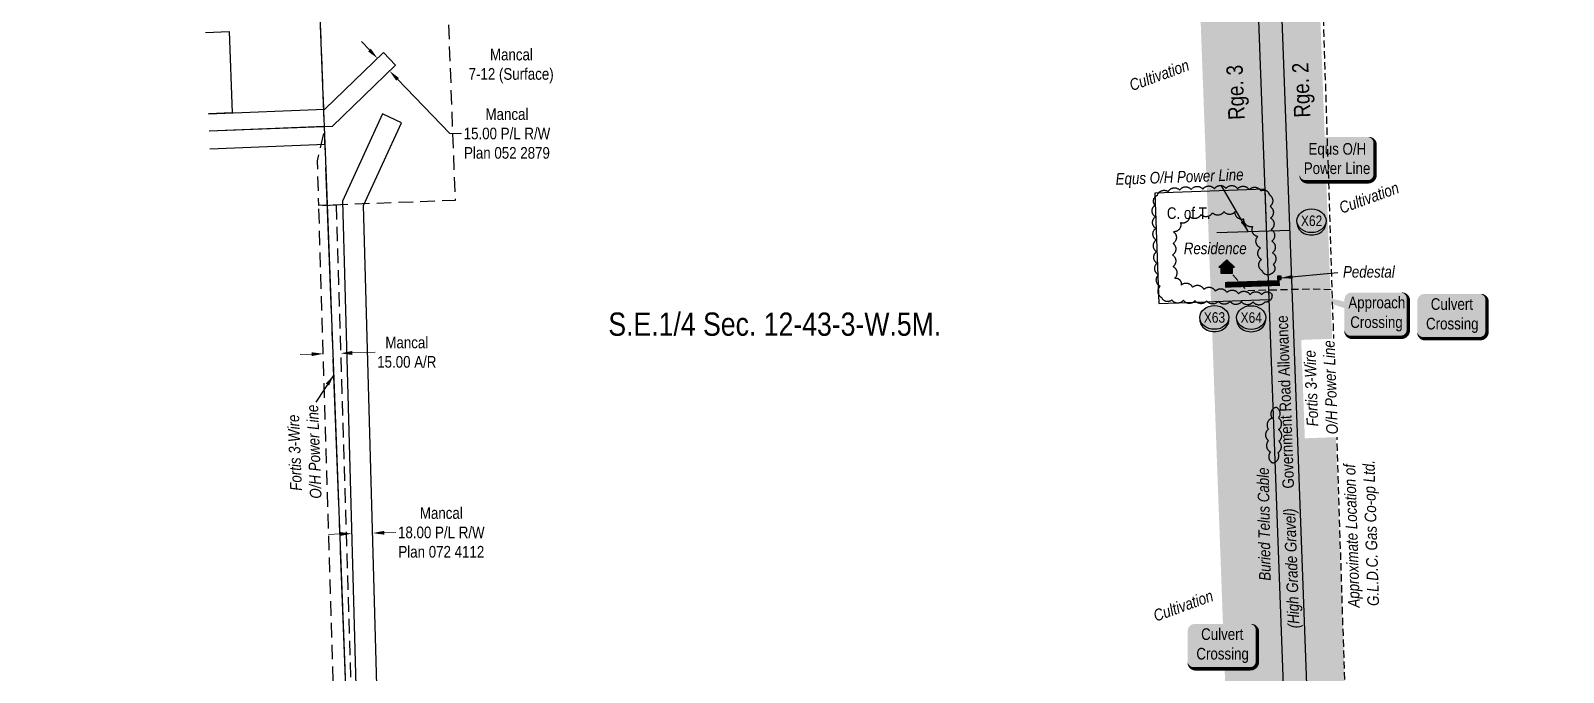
# Model space of a CAD drawing. Extents: x 665644 to 688844, y 5825051 to 5844826.
# Drawn here: x 681964 to 683283, y 5840652 to 5841204 of the extents above; entities that cross this region are included whole.
import ezdxf
from ezdxf.enums import TextEntityAlignment as Align

# ---------------------------------------------------------------- set-up
doc = ezdxf.new("R2010")
doc.units = 0
doc.header["$LTSCALE"] = 5
doc.header["$PDSIZE"] = 0.5
for name, pattern in [('0', [1, 1, 0]), ('foc-ACCESSROAD', [3.75, 2.5, -1.25]), ('foc-QUARTERLINE', [33, 25, -3, 2, -3]), ('UG_PIPE', [1.875, 1.25, -0.625])]:
    doc.linetypes.add(name, pattern=pattern)
doc.layers.get('Defpoints').update_dxf_attribs({"color": 9})
for name, color, linetype in [('AS-PIPE-UG', 44, 'UG_PIPE'), ('AS-POWER', 104, 'foc-POWER'), ('AS-POWER-T', 104, 'Continuous'), ('AS-RESIDENCE', 14, 'Continuous'), ('AS-ROADS', 254, 'Continuous'), ('AS-TELEPHONE', 224, 'foc-TEL'), ('AS-TELEPHONE-T', 224, 'Continuous'), ('AS-TELUS', 224, 'foc-TEL'), ('C-SYMBOL', 7, 'Continuous'), ('CG-NOTES', 7, 'Continuous'), ('D-TXT', 6, 'Continuous'), ('F-AR', 190, 'foc-ACCESSROAD'), ('F-RW', 190, 'Continuous'), ('F-WS', 190, 'foc-ACCESSROAD'), ('L-ROAD-T', 7, 'Continuous'), ('L-SEC', 7, 'Continuous'), ('L-SECQ', 8, 'foc-QUARTERLINE'), ('L-TITLEDB', 4, 'Continuous'), ('L-TITLEDB-T', 4, 'Continuous'), ('P-BUFFER-H 30m', 51, 'Continuous'), ('P-CROSSINGS', 250, 'Continuous'), ('T-BUSH', 110, '0')]:
    doc.layers.add(name, color=color, linetype=linetype)
for name, color, linetype, lineweight in [('F-AR-T', 190, 'Continuous', 9), ('F-RW-T', 190, 'Continuous', 9), ('F-WS-T', 190, 'Continuous', 9), ('T-TEXT', 48, 'Continuous', 18)]:
    doc.layers.add(name, color=color, linetype=linetype, lineweight=lineweight)
doc.layers.add('P-PROPOSED-WL4', color=7, linetype='Continuous', true_color=0x5b5bc8)
doc.styles.add('175L', font='ARIALN.TTF', dxfattribs={"height": 20})
doc.styles.add('80', font='ARIALN.TTF', dxfattribs={"height": 10})
doc.styles.add('80CG', font='ARIALN.TTF', dxfattribs={"height": 10})
doc.styles.add('80L', font='ARIALN.TTF', dxfattribs={"height": 10})
doc.styles.add('80LS', font='ARIALNI.TTF', dxfattribs={"height": 10})
doc.styles.add('Crossing', font='ARIALN.TTF', dxfattribs={"height": 10})
doc.styles.add('foc-LtypeFont', font='ARIALN.TTF', dxfattribs={"height": 7.35})
doc.linetypes.add('foc-POWER', pattern='A,6,-1,["P",foc-LtypeFont,S=0.2,R=0,X=-0.625,Y=-0.75],-1.24,4', length=12.24)
doc.linetypes.add('foc-POWER-NOLINE', pattern='A,0,-4,["P",foc-LtypeFont,S=0.2,R=0,X=-0.625,Y=-0.75],-8.24', length=12.24)
doc.linetypes.add('foc-TEL', pattern='A,2,-1,["T",foc-LtypeFont,S=0.2,R=0,X=-0.425,Y=-0.75],-1.24,8', length=12.24)
doc.linetypes.add('foc-TEL-NOLINE', pattern='A,0,-2,["T",foc-LtypeFont,S=0.2,R=0,X=-0.425,Y=-0.75],-10.24', length=12.24)
doc.dimstyles.new('Compass 5 000', dxfattribs={"dimscale": 5, "dimtxt": 9, "dimasz": 2, "dimexe": 0.2, "dimexo": 0.0625, "dimgap": 0.5, "dimtad": 0, "dimtih": 1, "dimtoh": 1, "dimzin": 0, "dimdsep": 46, "dimtxsty": '80CG', "dimcen": 0.1, "dimse1": 1, "dimse2": 1, "dimclrd": 256, "dimclrt": 256, "dimaunit": 1, "dimadec": 4, "dimazin": 0, "dimtfac": 0.06, "dimtofl": 0, "dimtmove": 0, "dimatfit": 1, "dimfxl": 0.2, "dimtolj": 1, "dimtzin": 0, "dimlwd": -1, "dimarcsym": 0})

# ---------------------------------------------------------------- blocks, each defined once
blk = doc.blocks.new('*U1138')
h = blk.add_hatch(color=59)
edge = h.paths.add_edge_path()
edge.add_line((-21.5, -20), (21.5, -20))
edge.add_arc((21.5, -14), 6, 270, 360)
edge.add_line((27.5, -14), (27.5, 12.5))
edge.add_arc((21.5, 12.5), 6, 0, 90)
edge.add_line((21.5, 18.5), (-21.5, 18.5))
edge.add_arc((-21.5, 12.5), 6, 90, 180)
edge.add_line((-27.5, 12.5), (-27.5, -14))
edge.add_arc((-21.5, -14), 6, 180, 270)
at = {"color": 1, "flags": 128}
blk.add_lwpolyline([(-91.2, 26.3, 0, 7.5, 0), (0, 0, 0, 0, 0)], format="xyseb", dxfattribs=at)
blk.add_lwpolyline([(-21.5, -20, 3, 3, 0), (21.5, -20, 3, 3, 0.414214), (27.5, -14, 3, 3, 0), (27.5, 12.5, 3, 0, 0.414214), (21.5, 18.5, 0, 0, 0), (-21.5, 18.5, 0, 0, 0.414214), (-27.5, 12.5, 0, 0, 0), (-27.5, -14, 0, 3, 0.414214)], format="xyseb", close=True, dxfattribs=at)
at = {"color": 1, "style": '80'}
blk.add_attdef('ENTER_TEXT_001', (-36, -5), '', height=10, dxfattribs=at)
blk = doc.blocks.new('*U385')
h = blk.add_hatch(color=254)
edge = h.paths.add_edge_path()
edge.add_line((-24, -20), (24, -20))
edge.add_arc((24, -14), 6, 270, 360)
edge.add_line((30, -14), (30, 12.5))
edge.add_arc((24, 12.5), 6, 0, 90)
edge.add_line((24, 18.5), (-24, 18.5))
edge.add_arc((-24, 12.5), 6, 90, 180)
edge.add_line((-30, 12.5), (-30, -14))
edge.add_arc((-24, -14), 6, 180, 270)
at = {"color": 160, "flags": 128}
blk.add_lwpolyline([(-24, -20, 3, 3, 0), (24, -20, 3, 3, 0.414214), (30, -14, 3, 3, 0), (30, 12.5, 3, 0, 0.414214), (24, 18.5, 0, 0, 0), (-24, 18.5, 0, 0, 0.414214), (-30, 12.5, 0, 0, 0), (-30, -14, 0, 3, 0.414214)], format="xyseb", close=True, dxfattribs=at)
at = {"color": 160, "style": '80'}
blk.add_attdef('ENTER_TEXT_001', (-26.8, -4.9), '', height=10, dxfattribs=at)
blk = doc.blocks.new('*D1413')
at = {"layer": 'Defpoints', "color": 0, "transparency": 16777216}
for p in [(682215.8, 5840928.6), (682230.8, 5840929), (682230.9, 5840926.2)]:
    blk.add_point(p, dxfattribs=at)
at = {"layer": 'F-AR-T', "transparency": 16777216}
for p, q in [((682205.9, 5840925.5), (682195.9, 5840925.1)), ((682240.9, 5840926.5), (682260.5, 5840927.1))]:
    blk.add_line(p, q, dxfattribs=at)
for points in [[(682205.9, 5840927.1), (682206, 5840923.8), (682215.9, 5840925.8)], [(682240.8, 5840928.2), (682240.9, 5840924.8), (682230.9, 5840926.2)]]:
    blk.add_solid(points, dxfattribs=at)
at = {"layer": 'F-AR-T', "transparency": 16777216, "insert": (682287.8, 5840927.1), "char_height": 10, "attachment_point": 5, "style": '80CG'}
blk.add_mtext('\\A1;Mancal\\P15.00 A/R', dxfattribs=at)
blk = doc.blocks.new('*D1422')
at = {"layer": 'Defpoints', "color": 0, "transparency": 16777216}
for p in [(682240.3, 5840772.2), (682258.3, 5840772.7), (682258.4, 5840771.6)]:
    blk.add_point(p, dxfattribs=at)
at = {"layer": 'F-RW-T', "transparency": 16777216}
for p, q in [((682230.4, 5840770.8), (682220.4, 5840770.5)), ((682268.4, 5840771.8), (682278.4, 5840772.1))]:
    blk.add_line(p, q, dxfattribs=at)
for points in [[(682230.3, 5840772.5), (682230.4, 5840769.1), (682240.4, 5840771.1)], [(682268.3, 5840773.5), (682268.4, 5840770.2), (682258.4, 5840771.6)]]:
    blk.add_solid(points, dxfattribs=at)
at = {"layer": 'F-RW-T', "transparency": 16777216, "insert": (682317.5, 5840772.1), "char_height": 10, "attachment_point": 5, "style": '80CG'}
blk.add_mtext('\\A1;Mancal\\P18.00 P/L R/W\\PPlan 072 4112', dxfattribs=at)
blk = doc.blocks.new('*D1423')
at = {"layer": 'Defpoints', "color": 0, "transparency": 16777216}
for p in [(682251.7, 5841169.4), (682262.1, 5841158.7), (682272.9, 5841169.1)]:
    blk.add_point(p, dxfattribs=at)
at = {"layer": 'F-RW-T', "transparency": 16777216}
for p, q in [((682255.6, 5841187.1), (682248.7, 5841194.3)), ((682279.9, 5841161.9), (682324.9, 5841115.2)), ((682324.9, 5841115.2), (682334.9, 5841115.2))]:
    blk.add_line(p, q, dxfattribs=at)
for points in [[(682256.8, 5841188.2), (682254.4, 5841185.9), (682262.6, 5841179.9)], [(682281.1, 5841163), (682278.7, 5841160.7), (682272.9, 5841169.1)]]:
    blk.add_solid(points, dxfattribs=at)
at = {"layer": 'F-RW-T', "transparency": 16777216, "insert": (682374, 5841115.2), "char_height": 10, "attachment_point": 5, "style": '80CG'}
blk.add_mtext('\\A1;Mancal\\P15.00 P/L R/W\\PPlan 052 2879', dxfattribs=at)
blk = doc.blocks.new('*U2487')
h = blk.add_hatch(color=255)
edge = h.paths.add_edge_path()
edge.add_line((-26.5, -20), (26.5, -20))
edge.add_arc((26.5, -14), 6, 270, 360)
edge.add_line((32.5, -14), (32.5, 12.5))
edge.add_arc((26.5, 12.5), 6, 0, 90)
edge.add_line((26.5, 18.5), (-26.5, 18.5))
edge.add_arc((-26.5, 12.5), 6, 90, 180)
edge.add_line((-32.5, 12.5), (-32.5, -14))
edge.add_arc((-26.5, -14), 6, 180, 270)
at = {"color": 104, "flags": 128}
blk.add_lwpolyline([(-26.5, -20, 3, 3, 0), (26.5, -20, 3, 3, 0.414214), (32.5, -14, 3, 3, 0), (32.5, 12.5, 3, 0, 0.414214), (26.5, 18.5, 0, 0, 0), (-26.5, 18.5, 0, 0, 0.414214), (-32.5, 12.5, 0, 0, 0), (-32.5, -14, 0, 3, 0.414214)], format="xyseb", close=True, dxfattribs=at)
blk.add_lwpolyline([(-59.8, -62.4, 0, 7.5, 0), (0, 0, 0, 0, 0)], format="xyseb", dxfattribs=at)
at = {"color": 104, "style": '80'}
blk.add_attdef('ENTER_TEXT_001', (-26.8, -4.9), '', height=10, dxfattribs=at)
blk = doc.blocks.new('res_occ')
for points in [[(0.1, 0.89), (-1.26, -0.37), (1.46, -0.37)], [(-0.9, -1.43), (1.1, -1.43), (1.1, -0.37), (-0.9, -0.37)]]:
    blk.add_hatch(color=14).paths.add_polyline_path(points)
at = {"color": 14}
for points in [[(0.1, 0.89), (-1.26, -0.37), (1.46, -0.37)], [(-0.9, -1.43), (1.1, -1.43), (1.1, -0.37), (-0.9, -0.37)]]:
    blk.add_lwpolyline(points, close=True, dxfattribs=at)
blk = doc.blocks.new('xing2')
h = blk.add_hatch(color=50)
h.dxf.hatch_style = 1
edge = h.paths.add_edge_path()
edge.add_ellipse((0, 0), major_axis=(-12.5, 0), ratio=0.816297, start_angle=0, end_angle=360)
h = blk.add_hatch(color=250)
h.dxf.hatch_style = 1
edge = h.paths.add_edge_path()
edge.add_ellipse((0, -2), major_axis=(-12.5, 0), ratio=0.816297, start_angle=0, end_angle=180)
edge.add_line((12.5, -2), (12.5, 0))
edge.add_ellipse((0, 0), major_axis=(-12.5, 0), ratio=0.816297, start_angle=0, end_angle=180, ccw=False)
edge.add_line((-12.5, 0), (-12.5, -2))
at = {"color": 250}
blk.add_ellipse((0, 0), major_axis=(-12.5, 0), ratio=0.816297, dxfattribs=at)
blk.add_ellipse((0, -2), major_axis=(-12.5, 0), ratio=0.816297, start_param=0, end_param=3.141593, dxfattribs=at)
at = {"color": 250, "style": 'Crossing'}
blk.add_attdef('CROSSING', text='', height=9, dxfattribs=at).set_placement((0.1, 0), align=Align.MIDDLE_CENTER)
at = {"color": 250, "style": 'Crossing', "flags": 1}
for tag, p in [('OWNER', (0.1, -12.5)), ('DESCRIPTION', (0.1, -25.8)), ('LOCATION', (0.1, -39.3)), ('DWG_REF', (0.1, -52.8))]:
    blk.add_attdef(tag, text='', height=9, dxfattribs=at).set_placement(p, align=Align.MIDDLE_CENTER)

msp = doc.modelspace()

# ---------------------------------------------------------------- hatches: boundary and pattern name
at = {"layer": 'AS-TELUS'}
h = msp.add_hatch(color=256, dxfattribs=at)
h.dxf.hatch_style = 1
h.paths.add_polyline_path([(683040.217, 5840992.561), (683037.217, 5840992.561), (683037.217, 5840989.561), (683040.217, 5840989.561)])
at = {"layer": 'P-BUFFER-H 30m'}
h = msp.add_hatch(color=256, dxfattribs=at)
h.dxf.hatch_style = 1
edge = h.paths.add_edge_path()
edge.add_line((677193.269, 5828855.566), (677090.336, 5828851.801))
edge.add_line((677090.336, 5828851.801), (677088.023, 5828904.381))
edge.add_arc((677137.974, 5828906.578), 50, 92.094528, 182.519115, ccw=False)
edge.add_line((677136.147, 5828956.545), (677941.688, 5828986.006))
edge.add_line((677941.688, 5828986.006), (678734.42, 5829015.192))
edge.add_line((678734.42, 5829015.192), (678774.367, 5829016.654))
edge.add_line((678774.367, 5829016.654), (678795.396, 5829017.452))
edge.add_arc((678838.014, 5828991.303), 50, 92.178655, 148.468111, ccw=False)
edge.add_line((678836.113, 5829041.267), (679095.938, 5829051.152))
edge.add_line((679095.938, 5829051.152), (679103.036, 5829053.873))
edge.add_arc((679120.935, 5829007.187), 50, 92.18666, 110.977343, ccw=False)
edge.add_line((679119.028, 5829057.15), (679561.069, 5829074.029))
edge.add_arc((679566.877, 5829024.367), 50, 92.195397, 96.670962, ccw=False)
edge.add_line((679564.962, 5829074.33), (680316.8, 5829103.153))
edge.add_line((680316.8, 5829103.153), (680289.023, 5829852.071))
edge.add_line((680289.023, 5829852.071), (680264.048, 5830522.758))
edge.add_arc((680314.013, 5830524.619), 50, 133.261285, 182.132573, ccw=False)
edge.add_line((680279.747, 5830561.031), (680276.19, 5830656.553))
edge.add_line((680276.19, 5830656.553), (680246.206, 5831460.205))
edge.add_line((680246.206, 5831460.205), (680215.344, 5832284.366))
edge.add_arc((680265.309, 5832286.237), 50, 92.148626, 182.144523, ccw=False)
edge.add_line((680263.435, 5832336.202), (681068.877, 5832366.421))
edge.add_line((681068.877, 5832366.421), (681821.394, 5832394.722))
edge.add_line((681821.394, 5832394.722), (681805.592, 5832816.244))
edge.add_arc((681855.557, 5832818.117), 50, 143.113192, 182.146882, ccw=False)
edge.add_line((681815.566, 5832848.129), (681834.727, 5832873.661))
edge.add_arc((681874.718, 5832843.649), 50, 2.145927, 143.113192, ccw=False)
edge.add_line((681924.683, 5832845.521), (681941.407, 5832399.199))
edge.add_line((681941.407, 5832399.199), (682694.704, 5832426.991))
edge.add_line((682694.704, 5832426.991), (683448.053, 5832454.846))
edge.add_line((683448.053, 5832454.846), (683412.213, 5833411.237))
edge.add_arc((683462.178, 5833413.109), 50, 133.565482, 182.146115, ccw=False)
edge.add_line((683427.719, 5833449.338), (683406.04, 5834013.774))
edge.add_line((683406.04, 5834013.774), (683375.91, 5834817.728))
edge.add_line((683375.91, 5834817.728), (683346.274, 5835616.304))
edge.add_line((683346.274, 5835616.304), (683345.971, 5835624.47))
edge.add_arc((683395.936, 5835626.324), 50, 171.348033, 182.125311, ccw=False)
edge.add_arc((683395.097, 5835645.629), 50, 182.142372, 193.631033, ccw=False)
edge.add_line((683345.132, 5835643.76), (683345.021, 5835646.731))
edge.add_line((683345.021, 5835646.731), (683335.11, 5835911.648))
edge.add_arc((683366.567, 5835950.513), 50, 182.141669, 231.014692, ccw=False)
edge.add_line((683316.601, 5835948.644), (683298.039, 5836445.008))
edge.add_line((683298.039, 5836445.008), (683267.917, 5837249.164))
edge.add_line((683267.917, 5837249.164), (683237.717, 5838052.934))
edge.add_line((683237.717, 5838052.934), (683209.07, 5838812.752))
edge.add_line((683209.07, 5838812.752), (683139.449, 5838810.244))
edge.add_arc((683137.649, 5838860.212), 50, 205.68511, 272.063103, ccw=False)
edge.add_arc((683124.628, 5838876.927), 50, 182.119792, 230.149866, ccw=False)
edge.add_line((683074.663, 5838875.077), (683017.909, 5840408.349))
edge.add_arc((683049.4, 5840447.187), 50, 182.145622, 230.963518, ccw=False)
edge.add_line((682999.435, 5840445.315), (682997.691, 5840491.846))
edge.add_line((682997.691, 5840491.846), (682967.908, 5841296.329))
edge.add_line((682967.908, 5841296.329), (682938.387, 5842093.709))
edge.add_arc((682988.352, 5842095.559), 50, 111.056679, 182.120317, ccw=False)
edge.add_arc((683005.084, 5842106.218), 50, 91.93417, 133.94126, ccw=False)
edge.add_line((683003.396, 5842156.19), (683115.102, 5842159.962))
edge.add_arc((683116.789, 5842109.99), 50, 73.049626, 91.934171, ccw=False)
edge.add_arc((683171.26, 5842288.71), 136.837, 253.049626, 272.060035)
edge.add_arc((683177.977, 5842101.994), 50, 91.934143, 92.060035, ccw=False)
edge.add_line((683176.289, 5842151.966), (683814.64, 5842173.523))
edge.add_line((683814.64, 5842173.523), (684621.661, 5842200.776))
edge.add_line((684621.661, 5842200.776), (684641.583, 5842201.582))
edge.add_line((684641.583, 5842201.582), (685446.139, 5842234.14))
edge.add_line((685446.139, 5842234.14), (685960.118, 5842255.042))
edge.add_arc((685970.6, 5841999.021), 256.236, 75.235843, 92.344426, ccw=False)
edge.add_arc((686023.158, 5842198.447), 50, 25.111824, 75.237538, ccw=False)
edge.add_line((686068.432, 5842219.666), (686069.06, 5842218.328))
edge.add_line((686069.06, 5842218.328), (686069.117, 5842218.206))
edge.add_line((686069.117, 5842218.206), (686151.794, 5842041.802))
edge.add_line((686151.794, 5842041.802), (686199.9, 5842064.349))
edge.add_arc((686221.119, 5842019.075), 50, 28.961833, 115.111824, ccw=False)
edge.add_arc((684692.829, 5841173.26), 1796.733, 27.368596, 28.961833, ccw=False)
edge.add_arc((686159.441, 5842138.172), 189.59, 312.879002, 331.455065)
edge.add_arc((686369.908, 5842023.684), 50, 151.393766, 151.455059, ccw=False)
edge.add_line((686326.011, 5842047.623), (686381.479, 5842149.331))
edge.add_arc((686653.533, 5842001.316), 309.713, 123.621492, 151.450949, ccw=False)
edge.add_arc((686531.973, 5842256.565), 50, 92.201047, 176.958117, ccw=False)
edge.add_line((686530.053, 5842306.528), (686619.657, 5842309.972))
edge.add_arc((686643.221, 5842265.873), 50, 92.204612, 118.118042, ccw=False)
edge.add_line((686641.298, 5842315.836), (687072.891, 5842332.451))
edge.add_line((687072.891, 5842332.451), (687822.064, 5842360.601))
edge.add_line((687822.064, 5842360.601), (687807.746, 5842732.726))
edge.add_line((687807.746, 5842732.726), (687793.2, 5843110.266))
edge.add_line((687793.2, 5843110.266), (687764.495, 5843859.411))
edge.add_line((687764.495, 5843859.411), (687743.267, 5843858.637))
edge.add_arc((687741.445, 5843908.604), 50, 182.098258, 272.088052, ccw=False)
edge.add_line((687691.478, 5843906.773), (687690.919, 5843922.037))
edge.add_line((687690.919, 5843922.037), (687685.175, 5843921.826))
edge.add_arc((687683.342, 5843971.793), 50, 182.100577, 272.100577, ccw=False)
edge.add_line((687633.376, 5843969.96), (687633.266, 5843972.958))
edge.add_arc((687683.232, 5843974.791), 50, 92.100577, 182.100577, ccw=False)
edge.add_line((687681.4, 5844024.757), (687740.11, 5844026.91))
edge.add_arc((687741.943, 5843976.944), 50, 2.098258, 92.100577, ccw=False)
edge.add_line((687791.909, 5843978.775), (687792.469, 5843963.499))
edge.add_line((687792.469, 5843963.499), (687813.608, 5843964.27))
edge.add_arc((687815.43, 5843914.303), 50, 2.194388, 92.088052, ccw=False)
edge.add_line((687865.394, 5843916.218), (687896.124, 5843114.22))
edge.add_line((687896.124, 5843114.22), (687910.67, 5842736.689))
edge.add_line((687910.67, 5842736.689), (687927.027, 5842311.553))
edge.add_arc((687877.064, 5842309.631), 50, -87.848159, 2.203367, ccw=False)
edge.add_line((687878.942, 5842259.666), (687076.807, 5842229.526))
edge.add_line((687076.807, 5842229.526), (686670.09, 5842213.869))
edge.add_arc((686646.522, 5842257.966), 50, 272.201051, 298.122091, ccw=False)
edge.add_line((686648.442, 5842208.003), (686596.388, 5842206.002))
edge.add_arc((686560.226, 5842240.533), 50, 291.298983, 316.321618, ccw=False)
edge.add_arc((686653.529, 5842001.211), 206.866, 111.298983, 121.896872)
edge.add_arc((686653.557, 5842001.471), 206.66, 121.941438, 151.489667)
edge.add_arc((686425.335, 5842125.444), 53.06, 331.393824, 331.484794, ccw=False)
edge.add_line((686471.918, 5842100.039), (686416.45, 5841998.332))
edge.add_arc((686159.441, 5842138.172), 292.59, 301.108355, 331.449231, ccw=False)
edge.add_arc((686284.777, 5841930.468), 50, 298.449673, 301.108355, ccw=False)
edge.add_line((686308.597, 5841886.506), (686291.758, 5841877.383))
edge.add_arc((686267.939, 5841921.345), 50, 205.404975, 298.449673, ccw=False)
edge.add_arc((684692.829, 5841173.26), 1693.733, 25.404975, 25.750387)
edge.add_arc((684692.829, 5841173.26), 1693.733, 25.750387, 25.872374)
edge.add_arc((684692.829, 5841173.26), 1693.733, 25.872374, 27.286963)
edge.add_line((686198.086, 5841949.747), (686147.516, 5841926.046))
edge.add_arc((686126.297, 5841971.32), 50, 205.111824, 295.111824, ccw=False)
edge.add_line((686081.023, 5841950.1), (685986.671, 5842151.411))
edge.add_arc((685970.594, 5841998.967), 153.289, 83.979554, 92.346249)
edge.add_line((685964.318, 5842152.128), (685450.314, 5842131.225))
edge.add_line((685450.314, 5842131.225), (684645.747, 5842098.667))
edge.add_line((684645.747, 5842098.667), (684625.647, 5842097.854))
edge.add_arc((684623.626, 5842147.813), 50, 271.93414, 272.316338, ccw=False)
edge.add_line((684625.314, 5842097.841), (683818.117, 5842070.582))
edge.add_line((683818.117, 5842070.582), (683179.82, 5842049.027))
edge.add_arc((683171.26, 5842288.71), 239.836, 255.283109, 272.045257, ccw=False)
edge.add_line((683110.332, 5842056.742), (683042.91, 5842054.466))
edge.add_line((683042.91, 5842054.466), (683070.838, 5841300.139))
edge.add_line((683070.838, 5841300.139), (683100.62, 5840495.68))
edge.add_line((683100.62, 5840495.68), (683101.228, 5840479.451))
edge.add_arc((683069.751, 5840440.602), 50, 2.119826, 50.984286, ccw=False)
edge.add_line((683119.717, 5840442.452), (683176.263, 5838914.799))
edge.add_arc((683139.864, 5838880.519), 50, 43.036828, 43.28391, ccw=False)
edge.add_line((683176.41, 5838914.642), (683258.239, 5838917.59))
edge.add_arc((683260.039, 5838867.622), 50, 2.159178, 92.063103, ccw=False)
edge.add_line((683310.003, 5838869.506), (683340.644, 5838056.808))
edge.add_line((683340.644, 5838056.808), (683370.844, 5837253.025))
edge.add_line((683370.844, 5837253.025), (683400.967, 5836448.86))
edge.add_line((683400.967, 5836448.86), (683418.01, 5835993.127))
edge.add_arc((683386.553, 5835954.262), 50, 2.142401, 51.013902, ccw=False)
edge.add_line((683436.518, 5835956.131), (683446.074, 5835700.688))
edge.add_line((683446.074, 5835700.688), (683600.399, 5835706.872))
edge.add_line((683600.399, 5835706.872), (683603.406, 5835706.992))
edge.add_line((683603.406, 5835706.992), (684089.691, 5835726.416))
edge.add_line((684089.691, 5835726.416), (684311.983, 5835735.295))
edge.add_line((684311.983, 5835735.295), (684841.261, 5835756.416))
edge.add_line((684841.261, 5835756.416), (684873.734, 5835780.118))
edge.add_arc((684903.212, 5835739.731), 50, 36.125072, 126.125473, ccw=False)
edge.add_line((684943.598, 5835769.209), (684946.083, 5835765.805))
edge.add_line((684946.083, 5835765.805), (684975.416, 5835766.987))
edge.add_arc((684977.43, 5835717.028), 50, -29.571573, 92.308021, ccw=False)
edge.add_line((685020.917, 5835692.352), (685015.074, 5835682.056))
edge.add_line((685015.074, 5835682.056), (685003.195, 5835661.117))
edge.add_arc((684959.707, 5835685.791), 50, 272.287823, 330.431041, ccw=False)
edge.add_line((684961.703, 5835635.831), (684201.401, 5835605.456))
edge.add_line((684201.401, 5835605.456), (683450.859, 5835575.476))
edge.add_line((683450.859, 5835575.476), (683478.838, 5834821.566))
edge.add_line((683478.838, 5834821.566), (683508.966, 5834017.678))
edge.add_line((683508.966, 5834017.678), (683532.198, 5833412.795))
edge.add_arc((683482.235, 5833410.876), 50, -46.492144, 2.199485, ccw=False)
edge.add_line((683516.657, 5833374.612), (683552.966, 5832405.714))
edge.add_arc((683503.001, 5832403.842), 50, -87.882475, 2.146115, ccw=False)
edge.add_line((683504.849, 5832353.876), (682698.506, 5832324.062))
edge.add_line((682698.506, 5832324.062), (681892.272, 5832294.317))
edge.add_arc((681890.428, 5832344.283), 50, 264.057705, 272.112898, ccw=False)
edge.add_arc((681876.342, 5832343.751), 50, 272.153458, 280.264602, ccw=False)
edge.add_line((681878.221, 5832293.787), (681072.743, 5832263.494))
edge.add_line((681072.743, 5832263.494), (680320.255, 5832235.262))
edge.add_line((680320.255, 5832235.262), (680349.134, 5831464.053))
edge.add_line((680349.134, 5831464.053), (680379.118, 5830660.39))
edge.add_line((680379.118, 5830660.39), (680384.188, 5830524.23))
edge.add_arc((680334.223, 5830522.37), 50, -46.738895, 2.132739, ccw=False)
edge.add_line((680368.489, 5830485.958), (680391.951, 5829855.896))
edge.add_line((680391.951, 5829855.896), (680421.691, 5829054.073))
edge.add_arc((680371.726, 5829052.22), 50, -87.804603, 2.124156, ccw=False)
edge.add_line((680373.641, 5829002.256), (679575.799, 5828971.671))
edge.add_arc((679569.977, 5829021.331), 50, 272.18666, 276.68636, ccw=False)
edge.add_line((679571.885, 5828971.367), (679131.721, 5828954.56))
edge.add_line((679131.721, 5828954.56), (679124.62, 5828951.838))
edge.add_arc((679106.72, 5828998.524), 50, 272.178655, 290.977343, ccw=False)
edge.add_line((679108.621, 5828948.56), (678884.591, 5828940.037))
edge.add_arc((678841.971, 5828966.182), 50, 272.187731, 328.473443, ccw=False)
edge.add_line((678843.88, 5828916.218), (678778.197, 5828913.709))
edge.add_arc((678776.288, 5828963.673), 50, 272.073065, 272.187731, ccw=False)
edge.add_line((678778.097, 5828913.705), (678738.127, 5828912.259))
edge.add_line((678738.127, 5828912.259), (677945.465, 5828883.075))
edge.add_line((677945.465, 5828883.075), (677193.269, 5828855.566))

# ---------------------------------------------------------------- linework, layer by layer
at = {"layer": 'AS-PIPE-UG', "flags": 128}
for points in [[(683099.832, 5840495.722), (683076.314, 5841229.616), (683182.536, 5841228.022), (683174.889, 5841384.608), (683119.032, 5841382.694)], [(682998.82, 5840993.605), (683010.438, 5840980.264), (683039.417, 5840980.963), (683066.562, 5840981.726), (683084.278, 5840981.102)]]:
    msp.add_lwpolyline(points, dxfattribs=at)
at = {"layer": 'AS-POWER', "linetype": 'foc-POWER-NOLINE', "flags": 128}
for points in [[(683127.631, 5838880.019), (683097.649, 5839690.02), (683067.872, 5840494.479), (683038.091, 5841298.888), (683008.309, 5842103.3)], [(682118.248, 5841102.217), (682217.497, 5841106.003)], [(682241.828, 5840466.563), (682217.458, 5841107.012)]]:
    msp.add_lwpolyline(points, dxfattribs=at)
at = {"layer": 'AS-POWER', "flags": 128}
msp.add_lwpolyline([(682985.034, 5841030.239), (683047.962, 5841032.256)], dxfattribs=at)
at = {"layer": 'AS-ROADS', "const_width": 5, "flags": 128}
msp.add_lwpolyline([(683039.16, 5840986.688), (682991.98, 5840985.128)], dxfattribs=at)
at = {"layer": 'AS-TELEPHONE', "linetype": 'foc-TEL-NOLINE', "flags": 128}
msp.add_lwpolyline([(683052.265, 5840373.781), (683047.772, 5840493.697), (683017.99, 5841298.157), (682988.206, 5842102.621)], dxfattribs=at)
at = {"layer": 'AS-TELUS', "flags": 128}
msp.add_lwpolyline([(683040.217, 5840992.561), (683037.217, 5840992.561), (683037.217, 5840989.561), (683040.217, 5840989.561)], close=True, dxfattribs=at)
at = {"layer": 'F-AR', "flags": 128}
msp.add_lwpolyline([(682217.012, 5841118.492), (682217.017, 5841118.492)], dxfattribs=at)
msp.add_lwpolyline([(682227.042, 5841053.827), (682244.23, 5840485.331), (682252.951, 5840473.31), (682263.323, 5840459.013), (682347.578, 5840454.194), (682764.288, 5840469.847), (682796.035, 5840427.525), (682827.645, 5840413.176), (683050.512, 5840420.568), (683051.073, 5840405.579), (682824.638, 5840398.068), (682786.339, 5840415.453), (682757.002, 5840454.563), (682347.431, 5840439.178), (682255.361, 5840444.444), (682240.81, 5840464.502), (682229.376, 5840480.261), (682212.053, 5841053.256)], close=True, dxfattribs=at)
at = {"layer": 'F-RW', "flags": 128}
for points in [[(682114.551, 5841202.162), (682134.813, 5841202.934), (682137.46, 5841133.02), (682117.138, 5841132.24)], [(682117.138, 5841132.24), (682217.18, 5841136.074), (682267.642, 5841184.793), (682278.043, 5841173.994), (682223.453, 5841121.417), (682117.69, 5841117.31)], [(682166.387, 5839800.742), (682250.601, 5839803.803), (682282.38, 5839838.047), (682261.825, 5840410.825), (682268.097, 5840417.587), (682264.795, 5840537.473), (682250.642, 5841053.296), (682283.318, 5841124.536), (682266.959, 5841132.038), (682232.535, 5841056.987), (682246.25, 5840556.909), (682248.721, 5840466.789), (682249.898, 5840424.448), (682243.628, 5840417.684), (682265.01, 5839841.501), (682243.767, 5839818.667), (682165.829, 5839815.823)], [(682118.248, 5841102.217), (682217.497, 5841106.003), (682216.91, 5841121.163), (682117.69, 5841117.31)]]:
    msp.add_lwpolyline(points, dxfattribs=at)
at = {"layer": 'F-WS', "flags": 128}
msp.add_lwpolyline([(682217.017, 5841118.514), (682212.827, 5841228.413), (682322.748, 5841232.597), (682329.405, 5841057.724), (682219.493, 5841053.54), (682212.053, 5841053.256), (682210.891, 5841091.692), (682217.012, 5841118.492)], close=True, dxfattribs=at)
at = {"layer": 'L-SEC', "flags": 128}
for points in [[(683047.772, 5840493.697), (683017.99, 5841298.157)], [(683067.872, 5840494.479), (683038.091, 5841298.888)]]:
    msp.add_lwpolyline(points, dxfattribs=at)
at = {"layer": 'L-SECQ', "flags": 128}
msp.add_lwpolyline([(682241.828, 5840466.563), (682212.726, 5841231.068)], dxfattribs=at)
at = {"layer": 'L-TITLEDB', "flags": 128}
msp.add_lwpolyline([(683026.535, 5841067.353), (682931.616, 5841063.839), (682935.13, 5840968.92), (683030.049, 5840972.434)], close=True, dxfattribs=at)
at = {"layer": 'T-BUSH', "flags": 128}
for points in [[(683032.293, 5840977.02, -0.52056705), (683026.187, 5840970.219, -0.52056705), (683016.191, 5840970.45, -0.52056705), (683006.195, 5840970.682, -0.52056705), (682996.199, 5840970.913, -0.52056705), (682986.203, 5840971.145, -0.52056705), (682976.207, 5840971.376, -0.52056705), (682966.21, 5840971.608, -0.52056705), (682956.214, 5840971.839, -0.52056705), (682946.218, 5840972.071, -0.52056705), (682937.679, 5840973.949, -0.52056705), (682936.228, 5840983.842, -0.52056705), (682934.777, 5840993.735, -0.52056705), (682933.451, 5841003.639, -0.52056705), (682933.095, 5841013.632, -0.52056705), (682932.74, 5841023.624, -0.52056705), (682932.384, 5841033.617, -0.52056705), (682932.029, 5841043.609, -0.52056705), (682931.673, 5841053.602, -0.52056705), (682933.69, 5841061.975, -0.52056705), (682943.126, 5841065.284, -0.52056705), (682952.932, 5841066.624, -0.52056705), (682962.925, 5841066.979, -0.52056705), (682972.917, 5841067.334, -0.52056705), (682982.91, 5841067.689, -0.52056705), (682992.902, 5841068.044, -0.52056705), (683002.878, 5841067.751, -0.52056705), (683012.837, 5841066.868, -0.52056705), (683022.797, 5841065.985, -0.52056705), (683030.167, 5841062.597, -0.52056705), (683030.72, 5841052.613, -0.52056705), (683031.273, 5841042.63, -0.52056705), (683031.826, 5841032.646, -0.52056705), (683032.379, 5841022.663, -0.52056705), (683032.932, 5841012.679, -0.52056705), (683033.485, 5841002.696, -0.52056705), (683031.951, 5840994.686, -0.52056705), (683024.085, 5840997.002, -0.52056705), (683023.264, 5841006.967, -0.52056705), (683022.431, 5841016.93, -0.52056705), (683020.193, 5841026.675, -0.52056705), (683015.916, 5841035.172, -0.52056705), (683008.258, 5841041.602, -0.52056705), (683000.6, 5841048.031, -0.52056705), (682991.074, 5841048.234, -0.52056705), (682981.142, 5841047.08, -0.52056705), (682971.265, 5841045.527, -0.52056705), (682961.387, 5841043.974, -0.52056705), (682953.645, 5841038.518, -0.52056705), (682947.777, 5841030.724, -0.52056705), (682947.277, 5841020.738, -0.52056705), (682946.778, 5841010.752, -0.52056705), (682947.262, 5841000.811, -0.52056705), (682948.677, 5840990.912, -0.52056705), (682954.173, 5840984.903, -0.52056705), (682963.991, 5840983.012, -0.52056705), (682973.809, 5840981.122, -0.52056705), (682983.695, 5840979.669, -0.52056705), (682993.628, 5840978.52, -0.52056705), (683003.56, 5840977.371, -0.52056705), (683013.52, 5840976.638, -0.52056705), (683023.518, 5840976.497, -0.52056705)], [(683035.813, 5840879.786, 0.52056705), (683032.548, 5840870.336, 0.52056705), (683029.284, 5840860.885, 0.52056705), (683029.482, 5840851.163, 0.52056705), (683031.237, 5840841.319, 0.52056705), (683033.057, 5840831.905, 0.52056705), (683037.617, 5840840.804, 0.52056705), (683038.3, 5840850.609, 0.52056705), (683038.162, 5840860.607, 0.52056705), (683038.024, 5840870.605, 0.52056705)]]:
    msp.add_lwpolyline(points, format="xyb", close=True, dxfattribs=at)

# ---------------------------------------------------------------- block references
at = {"layer": 'AS-POWER-T'}
ref = msp.add_blockref('*U2487', (683088.629, 5841093.723), dxfattribs=dict(at, xscale=0.9996990099999981, yscale=0.9996990099999981, zscale=0.9996990099999981))
ref.add_attrib('ENTER_TEXT_001', 'Equs O/H', (683063.828, 5841097.049), dxfattribs={"layer": '0', "color": 104, "height": 9.997, "style": '80'})
ref.add_attrib('ENTER_TEXT_002', 'Power Line', (683059.794, 5841080.387), dxfattribs={"layer": '0', "color": 104, "height": 9.997, "style": '80'})
at = {"layer": 'AS-RESIDENCE', "xscale": 4.999999999999987, "yscale": 4.999999999999987, "zscale": 4.999999999999987}
msp.add_blockref('res_occ', (682992.924, 5841002.148), dxfattribs=at)
at = {"layer": 'CG-NOTES'}
ref = msp.add_blockref('*U385', (683187.474, 5840958.783), dxfattribs=at)
ref.add_attrib('ENTER_TEXT_001', 'Culvert', (683169.094, 5840963.586), dxfattribs={"layer": '0', "color": 160, "height": 10, "style": '80'})
ref.add_attrib('ENTER_TEXT_002', 'Crossing', (683164.998, 5840946.742), dxfattribs={"layer": '0', "color": 160, "height": 10, "style": '80'})
ref = msp.add_blockref('*U385', (682989.804, 5840674.889), dxfattribs=at)
ref.add_attrib('ENTER_TEXT_001', 'Culvert', (682971.424, 5840679.692), dxfattribs={"layer": '0', "color": 160, "height": 10, "style": '80'})
ref.add_attrib('ENTER_TEXT_002', 'Crossing', (682967.328, 5840662.848), dxfattribs={"layer": '0', "color": 160, "height": 10, "style": '80'})
at = {"layer": 'P-CROSSINGS'}
for p, values in [((683066.405, 5841040.192), {'CROSSING': 'X62'}), ((682982.813, 5840957.035), {'CROSSING': 'X63'}), ((683014.487, 5840956.974), {'CROSSING': 'X64'})]:
    msp.add_blockref('xing2', p, dxfattribs=at).add_auto_attribs(values)

# ---------------------------------------------------------------- texts
at = {"layer": 'AS-PIPE-UG', "insert": (683098.632, 5840687.458), "char_height": 10, "attachment_point": 1, "rotation": 91.835452, "style": '175L'}
msp.add_mtext_dynamic_manual_height_columns('\\pi19.835;{\\fArial Narrow|b0|i1|c0|p34;Approximate Location of\\P\\pi20.759;G.L.D.C. Gas Co-op Ltd.}', width=164.71119, gutter_width=100, heights=[0], dxfattribs=at)
at = {"layer": 'AS-POWER', "char_height": 10, "attachment_point": 1, "style": '175L'}
for s, width, insert, rotation in [('\\pi1.5916;{\\fArial Narrow|b0|i1|c0|p34;Equs O/H Power Line}', 112.50109, (682896.075, 5841081), 2.050709), ('\\pi7.9797;{\\fArial Narrow|b0|i1|c0|p34;Fortis 3-Wire\\P\\pi0.57524;O/H Power Line}', 80.67299, (682187.822, 5840799.785), 92.144985)]:
    msp.add_mtext_dynamic_manual_height_columns(s, width=width, gutter_width=100, heights=[0], dxfattribs=dict(at, insert=insert, rotation=rotation))
at = {"layer": 'AS-TELEPHONE', "linetype": 'foc-TEL-NOLINE', "insert": (683021.363, 5840730.222), "char_height": 10, "attachment_point": 1, "rotation": 91.000996, "style": '175L'}
msp.add_mtext_dynamic_manual_height_columns('\\pi0.29898;{\\fArial Narrow|b0|i1|c0|p34;Buried Telus Cable}', width=97.23506, gutter_width=100, heights=[0], dxfattribs=at)
at = {"layer": 'AS-TELEPHONE-T', "insert": (683093.508, 5841001.321), "char_height": 10, "attachment_point": 1, "style": '80L'}
msp.add_mtext_dynamic_manual_height_columns('{\\fArial Narrow|b0|i1|c0|p34;Pedestal}', width=9.29324, gutter_width=50, heights=[0], dxfattribs=at)
at = {"layer": 'C-SYMBOL', "color": 3, "style": '175L'}
msp.add_text('S.E.1/4 Sec. 12-43-3-W.5M.', height=20, dxfattribs=at).set_placement((682604.508, 5840935.3), align=Align.BOTTOM_CENTER)
at = {"layer": 'D-TXT', "color": 3, "char_height": 14, "attachment_point": 1, "rotation": 92.228473, "style": '80L'}
for s, width, insert in [('Rge. 3', 63.86109, (682994.901, 5841126.717)), ('Rge. 2', 73.75526, (683051.445, 5841128.665))]:
    msp.add_mtext_dynamic_manual_height_columns(s, width=width, gutter_width=47.5, heights=[0], dxfattribs=dict(at, insert=insert))
at = {"layer": 'F-WS-T', "insert": (682304.379, 5841188.156), "char_height": 10, "attachment_point": 1, "style": '175L'}
msp.add_mtext_dynamic_manual_height_columns('\\pi55.001;Mancal\\P\\pi36.625;7-12 (Surface)', width=145.24775, gutter_width=100, heights=[0], dxfattribs=at)
at = {"layer": 'L-ROAD-T', "style": '80L'}
msp.add_text('Government Road Allowance', height=10, rotation=92.126839, dxfattribs=at).set_placement((683043.729, 5840884.317), align=Align.MIDDLE_CENTER)
at = {"layer": 'L-TITLEDB-T', "insert": (682941.965, 5841051.779), "char_height": 10, "attachment_point": 1, "style": '175L'}
msp.add_mtext_dynamic_manual_height_columns('C. of T.', width=36.68254, gutter_width=100, heights=[0], dxfattribs=at)
at = {"layer": 'T-TEXT', "style": '80LS'}
for s, height, rotation, p in [('Cultivation', 9.99881, 20, (682935.326, 5841165.51)), ('Cultivation', 9.99881, 20, (683115.874, 5841060.061)), ('(High Grade Gravel)', 10, 92.126839, (683049.245, 5840741.213)), ('Cultivation', 9.99881, 20, (682956.02, 5840709.167))]:
    msp.add_text(s, height=height, rotation=rotation, dxfattribs=at).set_placement(p, align=Align.MIDDLE_CENTER)

# ---------------------------------------------------------------- dimensions: what is measured, and where the dimension line sits
at = {"layer": 'F-AR-T'}
dim = msp.add_linear_dim(base=(682230.901, 5840926.206), p1=(682215.823, 5840928.555), p2=(682230.816, 5840929.008), angle=1.731722, text='Mancal\\P15.00 A/R', dimstyle='Compass 5 000', dxfattribs=at)
dim.commit()
dim.dimension.update_dxf_attribs({"geometry": '*D1413', "text_midpoint": (682287.751, 5840927.1), "dimtype": 161})
at = {"layer": 'F-RW-T'}
dim = msp.add_linear_dim(base=(682272.945, 5841169.084), p1=(682251.74, 5841169.44), p2=(682262.123, 5841158.661), angle=313.923896, text='Mancal\\P15.00 P/L R/W\\PPlan 052 2879', dimstyle='Compass 5 000', dxfattribs=at)
dim.commit()
dim.dimension.update_dxf_attribs({"geometry": '*D1423', "text_midpoint": (682373.974, 5841115.153), "dimtype": 161})
dim = msp.add_aligned_dim(p1=(682240.345, 5840772.226), p2=(682258.34, 5840772.719), distance=-1.156, text='Mancal\\P18.00 P/L R/W\\PPlan 072 4112', dimstyle='Compass 5 000', dxfattribs=at)
dim.commit()
dim.dimension.update_dxf_attribs({"geometry": '*D1422', "text_midpoint": (682317.45, 5840772.113)})

# ---------------------------------------------------------------- leaders
at = {"layer": 'AS-POWER'}
for points in [[(683011.997, 5841031.103), (682988.78, 5841070.856)], [(682225.037, 5840907.67), (682209.408, 5840884.284)]]:
    msp.add_leader(points, dimstyle='Compass 5 000', dxfattribs=at)
at = {"layer": 'AS-TELEPHONE-T'}
msp.add_leader([(683040.111, 5840991.022), (683089.141, 5840995.639)], dimstyle='Compass 5 000', dxfattribs=at)

# ---------------------------------------------------------------- next in the draw order: texts
at = {"layer": 'AS-POWER', "insert": (683062.619, 5840855.173), "char_height": 10, "attachment_point": 1, "rotation": 92.144985, "style": '175L', "bg_fill": 3, "box_fill_scale": 1.2, "bg_fill_color": 256, "bg_fill_transparency": 0}
msp.add_mtext_dynamic_manual_height_columns('\\pi7.9797;{\\fArial Narrow|b0|i1|c0|p34;Fortis 3-Wire\\P\\pi0.57524;O/H Power Line}', width=80.67299, gutter_width=100, heights=[0], dxfattribs=at)
at = {"layer": 'AS-RESIDENCE', "insert": (682956.505, 5841021.475), "char_height": 10, "attachment_point": 1, "style": '175L', "bg_fill": 3, "box_fill_scale": 1.2, "bg_fill_color": 256, "bg_fill_transparency": 0}
msp.add_mtext_dynamic_manual_height_columns('{\\fArial Narrow|b0|i1|c0|p34;Residence}', width=18.19126, gutter_width=100, heights=[0], dxfattribs=at)

# ---------------------------------------------------------------- next in the draw order: hatches: boundary and pattern name
at = {"layer": 'P-PROPOSED-WL4'}
h = msp.add_hatch(color=256, dxfattribs=at)
h.dxf.hatch_style = 1
edge = h.paths.add_edge_path()
edge.add_line((686021.145, 5842195.871), (686023.785, 5842197.108))
edge.add_line((686023.785, 5842197.108), (686023.158, 5842198.447))
edge.add_arc((685970.594, 5841998.97), 206.286, 75.237538, 92.346121)
edge.add_line((685962.15, 5842205.083), (685448.161, 5842184.181))
edge.add_line((685448.161, 5842184.181), (684643.604, 5842151.623))
edge.add_line((684643.604, 5842151.623), (684623.515, 5842150.81))
edge.add_line((684623.515, 5842150.81), (683816.328, 5842123.552))
edge.add_line((683816.328, 5842123.552), (683177.977, 5842101.994))
edge.add_arc((683171.26, 5842288.71), 186.837, 253.049626, 272.060035, ccw=False)
edge.add_line((683116.789, 5842109.99), (683005.084, 5842106.218))
edge.add_line((683005.084, 5842106.218), (683005.455, 5842096.193))
edge.add_line((683005.455, 5842096.193), (682988.352, 5842095.559))
edge.add_line((682988.352, 5842095.559), (683017.874, 5841298.178))
edge.add_line((683017.874, 5841298.178), (683047.656, 5840493.718))
edge.add_line((683047.656, 5840493.718), (683049.4, 5840447.187))
edge.add_line((683049.4, 5840447.187), (683066.82, 5840438.694))
edge.add_line((683066.82, 5840438.694), (683124.628, 5838876.927))
edge.add_line((683124.628, 5838876.927), (683136.983, 5838877.405))
edge.add_line((683136.983, 5838877.405), (683137.649, 5838860.212))
edge.add_line((683137.649, 5838860.212), (683257.154, 5838864.517))
edge.add_line((683257.154, 5838864.517), (683287.682, 5838054.812))
edge.add_line((683287.682, 5838054.812), (683317.882, 5837251.036))
edge.add_line((683317.882, 5837251.036), (683348.004, 5836446.877))
edge.add_line((683348.004, 5836446.877), (683366.567, 5835950.513))
edge.add_line((683366.567, 5835950.513), (683383.668, 5835951.152))
edge.add_line((683383.668, 5835951.152), (683394.986, 5835648.6))
edge.add_line((683394.986, 5835648.6), (683397.983, 5835648.72))
edge.add_line((683397.983, 5835648.72), (683386.553, 5835954.262))
edge.add_line((683386.553, 5835954.262), (683369.452, 5835953.623))
edge.add_line((683369.452, 5835953.623), (683351.002, 5836446.989))
edge.add_line((683351.002, 5836446.989), (683320.88, 5837251.148))
edge.add_line((683320.88, 5837251.148), (683290.68, 5838054.924))
edge.add_line((683290.68, 5838054.924), (683260.039, 5838867.622))
edge.add_line((683260.039, 5838867.622), (683140.53, 5838863.317))
edge.add_line((683140.53, 5838863.317), (683139.864, 5838880.519))
edge.add_line((683139.864, 5838880.519), (683127.515, 5838880.04))
edge.add_line((683127.515, 5838880.04), (683069.751, 5840440.602))
edge.add_line((683069.751, 5840440.602), (683052.33, 5840449.095))
edge.add_line((683052.33, 5840449.095), (683050.654, 5840493.83))
edge.add_line((683050.654, 5840493.83), (683020.872, 5841298.289))
edge.add_line((683020.872, 5841298.289), (682991.461, 5842092.673))
edge.add_line((682991.461, 5842092.673), (683008.564, 5842093.306))
edge.add_line((683008.564, 5842093.306), (683008.193, 5842103.322))
edge.add_line((683008.193, 5842103.322), (683116.394, 5842106.976))
edge.add_arc((683171.26, 5842288.71), 189.836, 253.200773, 272.059036)
edge.add_line((683178.081, 5842098.997), (683816.429, 5842120.554))
edge.add_line((683816.429, 5842120.554), (684623.626, 5842147.813))
edge.add_line((684623.626, 5842147.813), (684643.725, 5842148.626))
edge.add_line((684643.725, 5842148.626), (685448.282, 5842181.184))
edge.add_line((685448.282, 5842181.184), (685962.271, 5842202.086))
edge.add_arc((685970.594, 5841998.967), 203.289, 75.601434, 92.346249, ccw=False)
h = msp.add_hatch(color=256, dxfattribs=at)
h.dxf.hatch_style = 1
edge = h.paths.add_edge_path()
edge.add_line((686021.145, 5842195.871), (686023.785, 5842197.108))
edge.add_line((686023.785, 5842197.108), (686023.158, 5842198.447))
edge.add_arc((685970.594, 5841998.97), 206.286, 75.237538, 92.346121)
edge.add_line((685962.15, 5842205.083), (685448.161, 5842184.181))
edge.add_line((685448.161, 5842184.181), (684643.604, 5842151.623))
edge.add_line((684643.604, 5842151.623), (684623.515, 5842150.81))
edge.add_line((684623.515, 5842150.81), (683816.328, 5842123.552))
edge.add_line((683816.328, 5842123.552), (683177.977, 5842101.994))
edge.add_arc((683171.26, 5842288.71), 186.837, 253.049626, 272.060035, ccw=False)
edge.add_line((683116.789, 5842109.99), (683005.084, 5842106.218))
edge.add_line((683005.084, 5842106.218), (683005.455, 5842096.193))
edge.add_line((683005.455, 5842096.193), (682988.352, 5842095.559))
edge.add_line((682988.352, 5842095.559), (683017.874, 5841298.178))
edge.add_line((683017.874, 5841298.178), (683047.656, 5840493.718))
edge.add_line((683047.656, 5840493.718), (683049.4, 5840447.187))
edge.add_line((683049.4, 5840447.187), (683066.82, 5840438.694))
edge.add_line((683066.82, 5840438.694), (683124.628, 5838876.927))
edge.add_line((683124.628, 5838876.927), (683136.983, 5838877.405))
edge.add_line((683136.983, 5838877.405), (683137.649, 5838860.212))
edge.add_line((683137.649, 5838860.212), (683257.154, 5838864.517))
edge.add_line((683257.154, 5838864.517), (683287.682, 5838054.812))
edge.add_line((683287.682, 5838054.812), (683317.882, 5837251.036))
edge.add_line((683317.882, 5837251.036), (683348.004, 5836446.877))
edge.add_line((683348.004, 5836446.877), (683366.567, 5835950.513))
edge.add_line((683366.567, 5835950.513), (683383.668, 5835951.152))
edge.add_line((683383.668, 5835951.152), (683394.986, 5835648.6))
edge.add_line((683394.986, 5835648.6), (683397.983, 5835648.72))
edge.add_line((683397.983, 5835648.72), (683386.553, 5835954.262))
edge.add_line((683386.553, 5835954.262), (683369.452, 5835953.623))
edge.add_line((683369.452, 5835953.623), (683351.002, 5836446.989))
edge.add_line((683351.002, 5836446.989), (683320.88, 5837251.148))
edge.add_line((683320.88, 5837251.148), (683290.68, 5838054.924))
edge.add_line((683290.68, 5838054.924), (683260.039, 5838867.622))
edge.add_line((683260.039, 5838867.622), (683140.53, 5838863.317))
edge.add_line((683140.53, 5838863.317), (683139.864, 5838880.519))
edge.add_line((683139.864, 5838880.519), (683127.515, 5838880.04))
edge.add_line((683127.515, 5838880.04), (683069.751, 5840440.602))
edge.add_line((683069.751, 5840440.602), (683052.33, 5840449.095))
edge.add_line((683052.33, 5840449.095), (683050.654, 5840493.83))
edge.add_line((683050.654, 5840493.83), (683020.872, 5841298.289))
edge.add_line((683020.872, 5841298.289), (682991.461, 5842092.673))
edge.add_line((682991.461, 5842092.673), (683008.564, 5842093.306))
edge.add_line((683008.564, 5842093.306), (683008.193, 5842103.322))
edge.add_line((683008.193, 5842103.322), (683116.394, 5842106.976))
edge.add_arc((683171.26, 5842288.71), 189.836, 253.200773, 272.059036)
edge.add_line((683178.081, 5842098.997), (683816.429, 5842120.554))
edge.add_line((683816.429, 5842120.554), (684623.626, 5842147.813))
edge.add_line((684623.626, 5842147.813), (684643.725, 5842148.626))
edge.add_line((684643.725, 5842148.626), (685448.282, 5842181.184))
edge.add_line((685448.282, 5842181.184), (685962.271, 5842202.086))
edge.add_arc((685970.594, 5841998.967), 203.289, 75.601434, 92.346249, ccw=False)

# ---------------------------------------------------------------- next in the draw order: block references
at = {"layer": 'CG-NOTES'}
ref = msp.add_blockref('*U1138', (683122.229, 5840959.982), dxfattribs=dict(at, xscale=0.998951045218288, yscale=0.998951045218288, zscale=0.998951045218288))
ref.add_attrib('ENTER_TEXT_001', 'Approach', (683098.131, 5840964.869), dxfattribs={"layer": '0', "color": 1, "height": 9.9895, "style": '80'})
ref.add_attrib('ENTER_TEXT_002', 'Crossing', (683099.776, 5840948.043), dxfattribs={"layer": '0', "color": 1, "height": 9.9895, "style": '80'})

doc.saveas('drawing.dxf')
